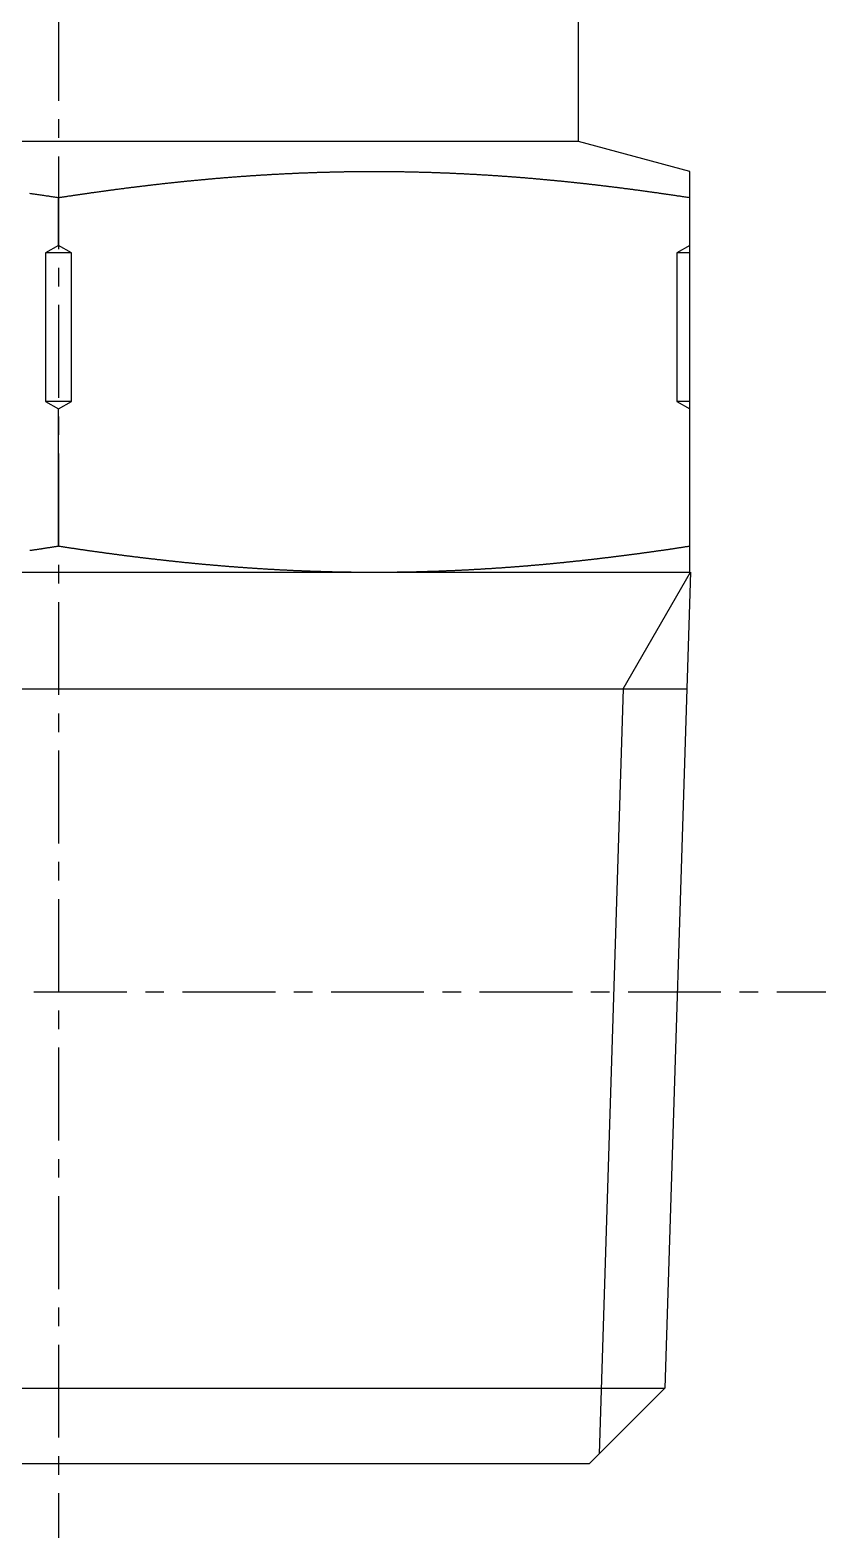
# Model space of a CAD drawing. Extents: x -5 to 109, y -15 to 78.
# Drawn here: x 98.4 to 109.12, y -0.89 to 19.41 of the extents above; entities that cross this region are included whole.
import ezdxf

# ---------------------------------------------------------------- set-up
doc = ezdxf.new("R2010")
doc.units = 0
doc.linetypes.add('CENTER', pattern=[2, 1.25, -0.25, 0.25, -0.25])
doc.layers.get('0').update_dxf_attribs({"linetype": 'CONTINUOUS'})
doc.layers.add('CENTER', color=1, linetype='CENTER')

msp = doc.modelspace()

# ---------------------------------------------------------------- linework, layer by layer
at = {"color": 7, "linetype": 'CONTINUOUS'}
for p, q in [((105.784, 17.913), (105.784, 25.013)), ((105.784, 17.913), (91.784, 17.913)), ((107.284, 17.511), (105.784, 17.913)), ((107.284, 12.113), (107.284, 17.511)), ((98.784, 16.513), (98.784, 17.159)), ((98.784, 16.513), (98.608, 16.413)), ((98.96, 16.413), (98.784, 16.513)), ((107.284, 16.513), (107.108, 16.413)), ((98.96, 16.413), (98.608, 16.413)), ((98.608, 16.413), (98.608, 14.413)), ((98.96, 14.413), (98.96, 16.413)), ((107.108, 16.413), (107.108, 14.413)), ((107.284, 16.413), (107.108, 16.413)), ((98.96, 14.413), (98.608, 14.413)), ((98.608, 14.413), (98.784, 14.313)), ((98.784, 14.313), (98.96, 14.413)), ((98.784, 12.463), (98.784, 14.313)), ((107.108, 14.413), (107.284, 14.313)), ((107.284, 14.413), (107.108, 14.413)), ((90.284, 12.113), (107.284, 12.113)), ((107.292, 12.113), (106.948, 1.127)), ((90.326, 10.545), (107.243, 10.545)), ((90.62, 1.127), (106.948, 1.127)), ((105.934, 0.113), (106.948, 1.127)), ((91.634, 0.113), (105.934, 0.113))]:
    msp.add_line(p, q, dxfattribs=at)
at = {"color": 3, "linetype": 'CONTINUOUS'}
for q in [(107.292, 12.113), (106.065, 0.244)]:
    msp.add_line((106.387, 10.545), q, dxfattribs=at)
at = {"color": 7}
for points in [[(98.784, 17.159, 0), (98.795, 17.16, 0), (98.805, 17.162, 0), (98.816, 17.163, 0), (98.826, 17.165, 0), (98.837, 17.167, 0), (98.847, 17.168, 0), (98.858, 17.17, 0), (98.869, 17.172, 0), (98.879, 17.173, 0), (98.89, 17.175, 0), (98.9, 17.177, 0), (98.911, 17.178, 0), (98.921, 17.18, 0), (98.932, 17.181, 0), (98.943, 17.183, 0), (98.953, 17.184, 0), (98.964, 17.186, 0), (98.974, 17.188, 0), (98.985, 17.189, 0), (98.995, 17.191, 0), (99.006, 17.192, 0), (99.017, 17.194, 0), (99.027, 17.195, 0), (99.038, 17.197, 0), (99.048, 17.199, 0), (99.059, 17.2, 0), (99.069, 17.202, 0), (99.08, 17.203, 0), (99.091, 17.205, 0), (99.101, 17.206, 0), (99.112, 17.208, 0), (99.122, 17.209, 0), (99.133, 17.211, 0), (99.144, 17.212, 0), (99.154, 17.214, 0), (99.165, 17.215, 0), (99.175, 17.217, 0), (99.186, 17.218, 0), (99.196, 17.22, 0), (99.207, 17.221, 0), (99.218, 17.223, 0), (99.228, 17.225, 0), (99.239, 17.226, 0), (99.249, 17.228, 0), (99.26, 17.229, 0), (99.27, 17.23, 0), (99.281, 17.232, 0), (99.292, 17.233, 0), (99.302, 17.235, 0), (99.313, 17.236, 0), (99.323, 17.238, 0), (99.334, 17.239, 0), (99.344, 17.241, 0), (99.355, 17.242, 0), (99.366, 17.244, 0), (99.376, 17.245, 0), (99.387, 17.247, 0), (99.397, 17.248, 0), (99.408, 17.25, 0), (99.419, 17.251, 0), (99.429, 17.253, 0), (99.44, 17.254, 0), (99.45, 17.255, 0), (99.461, 17.257, 0), (99.472, 17.258, 0), (99.482, 17.26, 0), (99.493, 17.261, 0), (99.503, 17.262, 0), (99.514, 17.264, 0), (99.525, 17.265, 0), (99.535, 17.267, 0), (99.546, 17.268, 0), (99.556, 17.27, 0), (99.567, 17.271, 0), (99.577, 17.272, 0), (99.588, 17.274, 0), (99.599, 17.275, 0), (99.609, 17.276, 0), (99.62, 17.278, 0), (99.63, 17.279, 0), (99.641, 17.281, 0), (99.652, 17.282, 0), (99.662, 17.283, 0), (99.673, 17.285, 0), (99.683, 17.286, 0), (99.694, 17.288, 0), (99.705, 17.289, 0), (99.715, 17.29, 0), (99.726, 17.291, 0), (99.736, 17.293, 0), (99.747, 17.294, 0), (99.758, 17.296, 0), (99.768, 17.297, 0), (99.779, 17.298, 0), (99.789, 17.299, 0), (99.8, 17.301, 0), (99.811, 17.302, 0), (99.821, 17.303, 0), (99.832, 17.305, 0), (99.842, 17.306, 0), (99.853, 17.307, 0), (99.864, 17.309, 0), (99.874, 17.31, 0), (99.885, 17.311, 0), (99.895, 17.313, 0), (99.906, 17.314, 0), (99.917, 17.315, 0), (99.927, 17.316, 0), (99.938, 17.318, 0), (99.948, 17.319, 0), (99.959, 17.32, 0), (99.97, 17.322, 0), (99.98, 17.323, 0), (99.991, 17.324, 0), (100.002, 17.325, 0), (100.012, 17.326, 0), (100.023, 17.328, 0), (100.033, 17.329, 0), (100.044, 17.33, 0), (100.055, 17.331, 0), (100.065, 17.333, 0), (100.076, 17.334, 0), (100.086, 17.335, 0), (100.097, 17.336, 0), (100.108, 17.338, 0), (100.118, 17.339, 0), (100.129, 17.34, 0), (100.14, 17.341, 0), (100.15, 17.342, 0), (100.161, 17.344, 0), (100.171, 17.345, 0), (100.182, 17.346, 0), (100.193, 17.347, 0), (100.203, 17.348, 0), (100.214, 17.349, 0), (100.225, 17.351, 0), (100.235, 17.352, 0), (100.246, 17.353, 0), (100.256, 17.354, 0), (100.267, 17.355, 0), (100.278, 17.357, 0), (100.288, 17.358, 0), (100.299, 17.359, 0), (100.31, 17.36, 0), (100.32, 17.361, 0), (100.331, 17.362, 0), (100.341, 17.363, 0), (100.352, 17.364, 0), (100.363, 17.366, 0), (100.373, 17.367, 0), (100.384, 17.368, 0), (100.395, 17.369, 0), (100.405, 17.37, 0), (100.416, 17.371, 0), (100.426, 17.372, 0), (100.437, 17.373, 0), (100.448, 17.375, 0), (100.458, 17.376, 0), (100.469, 17.377, 0), (100.48, 17.378, 0), (100.49, 17.379, 0), (100.501, 17.38, 0), (100.511, 17.381, 0), (100.522, 17.382, 0), (100.533, 17.383, 0), (100.543, 17.384, 0), (100.554, 17.385, 0), (100.565, 17.386, 0), (100.575, 17.387, 0), (100.586, 17.388, 0), (100.597, 17.389, 0), (100.607, 17.39, 0), (100.618, 17.391, 0), (100.628, 17.392, 0), (100.639, 17.393, 0), (100.65, 17.395, 0), (100.66, 17.395, 0), (100.671, 17.396, 0), (100.682, 17.398, 0), (100.692, 17.398, 0), (100.703, 17.399, 0), (100.714, 17.401, 0), (100.724, 17.401, 0), (100.735, 17.402, 0), (100.745, 17.403, 0), (100.756, 17.404, 0), (100.767, 17.405, 0), (100.777, 17.406, 0), (100.788, 17.407, 0), (100.799, 17.408, 0), (100.809, 17.409, 0), (100.82, 17.41, 0), (100.831, 17.411, 0), (100.841, 17.412, 0), (100.852, 17.413, 0), (100.863, 17.414, 0), (100.873, 17.415, 0), (100.884, 17.416, 0), (100.894, 17.417, 0), (100.905, 17.418, 0), (100.916, 17.419, 0), (100.926, 17.419, 0), (100.937, 17.42, 0), (100.948, 17.421, 0), (100.958, 17.422, 0), (100.969, 17.423, 0), (100.98, 17.424, 0), (100.99, 17.425, 0), (101.001, 17.426, 0), (101.012, 17.427, 0), (101.022, 17.427, 0), (101.033, 17.428, 0), (101.044, 17.429, 0), (101.054, 17.43, 0), (101.065, 17.431, 0), (101.075, 17.432, 0), (101.086, 17.433, 0), (101.097, 17.433, 0), (101.107, 17.434, 0), (101.118, 17.435, 0), (101.129, 17.436, 0), (101.139, 17.437, 0), (101.15, 17.438, 0), (101.161, 17.438, 0), (101.171, 17.439, 0), (101.182, 17.44, 0), (101.193, 17.441, 0), (101.203, 17.442, 0), (101.214, 17.442, 0), (101.225, 17.443, 0), (101.235, 17.444, 0), (101.246, 17.445, 0), (101.257, 17.445, 0), (101.267, 17.446, 0), (101.278, 17.447, 0), (101.289, 17.448, 0), (101.299, 17.449, 0), (101.31, 17.449, 0), (101.321, 17.45, 0), (101.331, 17.451, 0), (101.342, 17.452, 0), (101.353, 17.452, 0), (101.363, 17.453, 0), (101.374, 17.454, 0), (101.385, 17.454, 0), (101.395, 17.455, 0), (101.406, 17.456, 0), (101.417, 17.457, 0), (101.427, 17.457, 0), (101.438, 17.458, 0), (101.449, 17.459, 0), (101.459, 17.459, 0), (101.47, 17.46, 0), (101.48, 17.461, 0), (101.491, 17.462, 0), (101.502, 17.462, 0), (101.512, 17.463, 0), (101.523, 17.463, 0), (101.534, 17.464, 0), (101.544, 17.465, 0), (101.555, 17.465, 0), (101.566, 17.466, 0), (101.576, 17.467, 0), (101.587, 17.467, 0), (101.598, 17.468, 0), (101.608, 17.469, 0), (101.619, 17.469, 0), (101.63, 17.47, 0), (101.64, 17.471, 0), (101.651, 17.471, 0), (101.662, 17.472, 0), (101.672, 17.472, 0), (101.683, 17.473, 0), (101.694, 17.474, 0), (101.704, 17.474, 0), (101.715, 17.475, 0), (101.726, 17.475, 0), (101.737, 17.476, 0), (101.747, 17.476, 0), (101.758, 17.477, 0), (101.769, 17.477, 0), (101.779, 17.478, 0), (101.79, 17.479, 0), (101.801, 17.479, 0), (101.811, 17.48, 0), (101.822, 17.48, 0), (101.833, 17.481, 0), (101.843, 17.481, 0), (101.854, 17.482, 0), (101.865, 17.482, 0), (101.875, 17.483, 0), (101.886, 17.483, 0), (101.897, 17.484, 0), (101.907, 17.484, 0), (101.918, 17.485, 0), (101.929, 17.485, 0), (101.939, 17.486, 0), (101.95, 17.486, 0), (101.961, 17.487, 0), (101.971, 17.487, 0), (101.982, 17.488, 0), (101.993, 17.488, 0), (102.003, 17.489, 0), (102.014, 17.489, 0), (102.025, 17.49, 0), (102.035, 17.49, 0), (102.046, 17.491, 0), (102.057, 17.491, 0), (102.067, 17.491, 0), (102.078, 17.492, 0), (102.089, 17.492, 0), (102.099, 17.493, 0), (102.11, 17.493, 0), (102.121, 17.494, 0), (102.131, 17.494, 0), (102.142, 17.494, 0), (102.153, 17.495, 0), (102.163, 17.495, 0), (102.174, 17.495, 0), (102.185, 17.496, 0), (102.196, 17.496, 0), (102.206, 17.497, 0), (102.217, 17.497, 0), (102.228, 17.497, 0), (102.238, 17.498, 0), (102.249, 17.498, 0), (102.26, 17.498, 0), (102.27, 17.499, 0), (102.281, 17.499, 0), (102.292, 17.499, 0), (102.302, 17.5, 0), (102.313, 17.5, 0), (102.324, 17.5, 0), (102.334, 17.501, 0), (102.345, 17.501, 0), (102.356, 17.501, 0), (102.366, 17.502, 0), (102.377, 17.502, 0), (102.388, 17.502, 0), (102.398, 17.503, 0), (102.409, 17.503, 0), (102.42, 17.503, 0), (102.43, 17.503, 0), (102.441, 17.504, 0), (102.452, 17.504, 0), (102.463, 17.504, 0), (102.473, 17.504, 0), (102.484, 17.505, 0), (102.495, 17.505, 0), (102.505, 17.505, 0), (102.516, 17.505, 0), (102.527, 17.506, 0), (102.537, 17.506, 0), (102.548, 17.506, 0), (102.559, 17.506, 0), (102.569, 17.506, 0), (102.58, 17.507, 0), (102.591, 17.507, 0), (102.601, 17.507, 0), (102.612, 17.507, 0), (102.623, 17.507, 0), (102.633, 17.508, 0), (102.644, 17.508, 0), (102.655, 17.508, 0), (102.666, 17.508, 0), (102.676, 17.508, 0), (102.687, 17.509, 0), (102.698, 17.509, 0), (102.708, 17.509, 0), (102.719, 17.509, 0), (102.73, 17.509, 0), (102.74, 17.509, 0), (102.751, 17.509, 0), (102.762, 17.509, 0), (102.772, 17.509, 0), (102.783, 17.51, 0), (102.794, 17.51, 0), (102.804, 17.51, 0), (102.815, 17.51, 0), (102.826, 17.51, 0), (102.836, 17.51, 0), (102.847, 17.51, 0), (102.858, 17.51, 0), (102.869, 17.51, 0), (102.879, 17.511, 0), (102.89, 17.511, 0), (102.901, 17.511, 0), (102.911, 17.511, 0), (102.922, 17.511, 0), (102.933, 17.511, 0), (102.943, 17.511, 0), (102.954, 17.511, 0), (102.965, 17.511, 0), (102.975, 17.511, 0), (102.986, 17.511, 0), (102.997, 17.511, 0), (103.007, 17.511, 0), (103.018, 17.511, 0), (103.029, 17.511, 0), (103.04, 17.511, 0), (103.05, 17.511, 0), (103.061, 17.511, 0), (103.072, 17.511, 0), (103.082, 17.511, 0), (103.093, 17.511, 0), (103.104, 17.511, 0), (103.114, 17.511, 0), (103.125, 17.511, 0), (103.136, 17.511, 0), (103.146, 17.511, 0), (103.157, 17.511, 0), (103.168, 17.511, 0), (103.178, 17.511, 0), (103.189, 17.51, 0), (103.2, 17.51, 0), (103.21, 17.51, 0), (103.221, 17.51, 0), (103.232, 17.51, 0), (103.243, 17.51, 0), (103.253, 17.51, 0), (103.264, 17.51, 0), (103.275, 17.51, 0), (103.285, 17.51, 0), (103.296, 17.509, 0), (103.307, 17.509, 0), (103.317, 17.509, 0), (103.328, 17.509, 0), (103.339, 17.509, 0), (103.349, 17.509, 0), (103.36, 17.509, 0), (103.371, 17.509, 0), (103.381, 17.508, 0), (103.392, 17.508, 0), (103.403, 17.508, 0), (103.413, 17.508, 0), (103.424, 17.508, 0), (103.435, 17.508, 0), (103.446, 17.507, 0), (103.456, 17.507, 0), (103.467, 17.507, 0), (103.478, 17.507, 0), (103.488, 17.507, 0), (103.499, 17.506, 0), (103.51, 17.506, 0), (103.52, 17.506, 0), (103.531, 17.506, 0), (103.542, 17.506, 0), (103.552, 17.505, 0), (103.563, 17.505, 0), (103.574, 17.505, 0), (103.584, 17.505, 0), (103.595, 17.504, 0), (103.606, 17.504, 0), (103.616, 17.504, 0), (103.627, 17.504, 0), (103.638, 17.503, 0), (103.649, 17.503, 0), (103.659, 17.503, 0), (103.67, 17.503, 0), (103.681, 17.502, 0), (103.691, 17.502, 0), (103.702, 17.502, 0), (103.713, 17.501, 0), (103.723, 17.501, 0), (103.734, 17.501, 0), (103.745, 17.5, 0), (103.755, 17.5, 0), (103.766, 17.5, 0), (103.777, 17.499, 0), (103.787, 17.499, 0), (103.798, 17.499, 0), (103.809, 17.498, 0), (103.819, 17.498, 0), (103.83, 17.498, 0), (103.841, 17.497, 0), (103.851, 17.497, 0), (103.862, 17.497, 0), (103.873, 17.496, 0), (103.883, 17.496, 0), (103.894, 17.495, 0), (103.905, 17.495, 0), (103.916, 17.495, 0), (103.926, 17.494, 0), (103.937, 17.494, 0), (103.948, 17.494, 0), (103.958, 17.493, 0), (103.969, 17.493, 0), (103.98, 17.492, 0), (103.99, 17.492, 0), (104.001, 17.491, 0), (104.012, 17.491, 0), (104.022, 17.491, 0), (104.033, 17.49, 0), (104.044, 17.49, 0), (104.054, 17.489, 0), (104.065, 17.489, 0), (104.076, 17.488, 0), (104.086, 17.488, 0), (104.097, 17.487, 0), (104.108, 17.487, 0), (104.118, 17.486, 0), (104.129, 17.486, 0), (104.14, 17.485, 0), (104.15, 17.485, 0), (104.161, 17.484, 0), (104.172, 17.484, 0), (104.182, 17.483, 0), (104.193, 17.483, 0), (104.204, 17.482, 0), (104.214, 17.482, 0), (104.225, 17.481, 0), (104.236, 17.481, 0), (104.246, 17.48, 0), (104.257, 17.48, 0), (104.268, 17.479, 0), (104.278, 17.479, 0), (104.289, 17.478, 0), (104.3, 17.478, 0), (104.31, 17.477, 0), (104.321, 17.476, 0), (104.332, 17.476, 0), (104.342, 17.475, 0), (104.353, 17.475, 0), (104.364, 17.474, 0), (104.375, 17.474, 0), (104.385, 17.473, 0), (104.396, 17.472, 0), (104.407, 17.472, 0), (104.417, 17.471, 0), (104.428, 17.471, 0), (104.439, 17.47, 0), (104.449, 17.469, 0), (104.46, 17.469, 0), (104.471, 17.468, 0), (104.481, 17.467, 0), (104.492, 17.467, 0), (104.503, 17.466, 0), (104.513, 17.465, 0), (104.524, 17.465, 0), (104.535, 17.464, 0), (104.545, 17.463, 0), (104.556, 17.463, 0), (104.567, 17.462, 0), (104.577, 17.462, 0), (104.588, 17.461, 0), (104.598, 17.46, 0), (104.609, 17.459, 0), (104.62, 17.459, 0), (104.63, 17.458, 0), (104.641, 17.457, 0), (104.652, 17.457, 0), (104.662, 17.456, 0), (104.673, 17.455, 0), (104.684, 17.454, 0), (104.694, 17.454, 0), (104.705, 17.453, 0), (104.716, 17.452, 0), (104.726, 17.452, 0), (104.737, 17.451, 0), (104.748, 17.45, 0), (104.758, 17.449, 0), (104.769, 17.449, 0), (104.78, 17.448, 0), (104.79, 17.447, 0), (104.801, 17.446, 0), (104.812, 17.445, 0), (104.822, 17.445, 0), (104.833, 17.444, 0), (104.844, 17.443, 0), (104.854, 17.442, 0), (104.865, 17.442, 0), (104.876, 17.441, 0), (104.886, 17.44, 0), (104.897, 17.439, 0), (104.908, 17.438, 0), (104.918, 17.438, 0), (104.929, 17.437, 0), (104.94, 17.436, 0), (104.95, 17.435, 0), (104.961, 17.434, 0), (104.972, 17.433, 0), (104.982, 17.433, 0), (104.993, 17.432, 0), (105.003, 17.431, 0), (105.014, 17.43, 0), (105.025, 17.429, 0), (105.035, 17.428, 0), (105.046, 17.427, 0), (105.057, 17.427, 0), (105.067, 17.426, 0), (105.078, 17.425, 0), (105.089, 17.424, 0), (105.099, 17.423, 0), (105.11, 17.422, 0), (105.121, 17.421, 0), (105.131, 17.42, 0), (105.142, 17.419, 0), (105.153, 17.419, 0), (105.163, 17.418, 0), (105.174, 17.417, 0), (105.185, 17.416, 0), (105.195, 17.415, 0), (105.206, 17.414, 0), (105.216, 17.413, 0), (105.227, 17.412, 0), (105.238, 17.411, 0), (105.248, 17.41, 0), (105.259, 17.409, 0), (105.27, 17.408, 0), (105.28, 17.407, 0), (105.291, 17.406, 0), (105.302, 17.405, 0), (105.312, 17.404, 0), (105.323, 17.403, 0), (105.334, 17.402, 0), (105.344, 17.401, 0), (105.355, 17.401, 0), (105.365, 17.399, 0), (105.376, 17.398, 0), (105.387, 17.398, 0), (105.397, 17.396, 0), (105.408, 17.395, 0), (105.419, 17.395, 0), (105.429, 17.393, 0), (105.44, 17.392, 0), (105.451, 17.391, 0), (105.461, 17.39, 0), (105.472, 17.389, 0), (105.482, 17.388, 0), (105.493, 17.387, 0), (105.504, 17.386, 0), (105.514, 17.385, 0), (105.525, 17.384, 0), (105.536, 17.383, 0), (105.546, 17.382, 0), (105.557, 17.381, 0), (105.568, 17.38, 0), (105.578, 17.379, 0), (105.589, 17.378, 0), (105.599, 17.377, 0), (105.61, 17.376, 0), (105.621, 17.375, 0), (105.631, 17.373, 0), (105.642, 17.372, 0), (105.653, 17.371, 0), (105.663, 17.37, 0), (105.674, 17.369, 0), (105.684, 17.368, 0), (105.695, 17.367, 0), (105.706, 17.366, 0), (105.716, 17.364, 0), (105.727, 17.363, 0), (105.738, 17.362, 0), (105.748, 17.361, 0), (105.759, 17.36, 0), (105.769, 17.359, 0), (105.78, 17.358, 0), (105.791, 17.357, 0), (105.801, 17.355, 0), (105.812, 17.354, 0), (105.823, 17.353, 0), (105.833, 17.352, 0), (105.844, 17.351, 0), (105.854, 17.35, 0), (105.865, 17.348, 0), (105.876, 17.347, 0), (105.886, 17.346, 0), (105.897, 17.345, 0), (105.908, 17.344, 0), (105.918, 17.342, 0), (105.929, 17.341, 0), (105.939, 17.34, 0), (105.95, 17.339, 0), (105.961, 17.338, 0), (105.971, 17.336, 0), (105.982, 17.335, 0), (105.992, 17.334, 0), (106.003, 17.333, 0), (106.014, 17.331, 0), (106.024, 17.33, 0), (106.035, 17.329, 0), (106.046, 17.328, 0), (106.056, 17.326, 0), (106.067, 17.325, 0), (106.077, 17.324, 0), (106.088, 17.323, 0), (106.099, 17.322, 0), (106.109, 17.32, 0), (106.12, 17.319, 0), (106.13, 17.318, 0), (106.141, 17.316, 0), (106.152, 17.315, 0), (106.162, 17.314, 0), (106.173, 17.313, 0), (106.183, 17.311, 0), (106.194, 17.31, 0), (106.205, 17.309, 0), (106.215, 17.307, 0), (106.226, 17.306, 0), (106.236, 17.305, 0), (106.247, 17.303, 0), (106.258, 17.302, 0), (106.268, 17.301, 0), (106.279, 17.299, 0), (106.29, 17.298, 0), (106.3, 17.297, 0), (106.311, 17.296, 0), (106.321, 17.294, 0), (106.332, 17.293, 0), (106.343, 17.291, 0), (106.353, 17.29, 0), (106.364, 17.289, 0), (106.374, 17.288, 0), (106.385, 17.286, 0), (106.396, 17.285, 0), (106.406, 17.283, 0), (106.417, 17.282, 0), (106.427, 17.281, 0), (106.438, 17.279, 0), (106.448, 17.278, 0), (106.459, 17.276, 0), (106.47, 17.275, 0), (106.48, 17.274, 0), (106.491, 17.272, 0), (106.501, 17.271, 0), (106.512, 17.27, 0), (106.523, 17.268, 0), (106.533, 17.267, 0), (106.544, 17.265, 0), (106.554, 17.264, 0), (106.565, 17.262, 0), (106.576, 17.261, 0), (106.586, 17.26, 0), (106.597, 17.258, 0), (106.607, 17.257, 0), (106.618, 17.255, 0), (106.629, 17.254, 0), (106.639, 17.253, 0), (106.65, 17.251, 0), (106.66, 17.25, 0), (106.671, 17.248, 0), (106.681, 17.247, 0), (106.692, 17.245, 0), (106.703, 17.244, 0), (106.713, 17.242, 0), (106.724, 17.241, 0), (106.734, 17.239, 0), (106.745, 17.238, 0), (106.756, 17.236, 0), (106.766, 17.235, 0), (106.777, 17.233, 0), (106.787, 17.232, 0), (106.798, 17.231, 0), (106.808, 17.229, 0), (106.819, 17.228, 0), (106.83, 17.226, 0), (106.84, 17.225, 0), (106.851, 17.223, 0), (106.861, 17.222, 0), (106.872, 17.22, 0), (106.883, 17.218, 0), (106.893, 17.217, 0), (106.904, 17.215, 0), (106.914, 17.214, 0), (106.925, 17.212, 0), (106.935, 17.211, 0), (106.946, 17.209, 0), (106.957, 17.208, 0), (106.967, 17.206, 0), (106.978, 17.205, 0), (106.988, 17.203, 0), (106.999, 17.202, 0), (107.009, 17.2, 0), (107.02, 17.199, 0), (107.031, 17.197, 0), (107.041, 17.195, 0), (107.052, 17.194, 0), (107.062, 17.192, 0), (107.073, 17.191, 0), (107.083, 17.189, 0), (107.094, 17.188, 0), (107.105, 17.186, 0), (107.115, 17.184, 0), (107.126, 17.183, 0), (107.136, 17.181, 0), (107.147, 17.18, 0), (107.157, 17.178, 0), (107.168, 17.177, 0), (107.179, 17.175, 0), (107.189, 17.173, 0), (107.2, 17.172, 0), (107.21, 17.17, 0), (107.221, 17.168, 0), (107.231, 17.167, 0), (107.242, 17.165, 0), (107.252, 17.164, 0), (107.263, 17.162, 0), (107.274, 17.16, 0), (107.284, 17.159, 0)], [(98.393, 17.217, 0), (98.404, 17.215, 0), (98.414, 17.214, 0), (98.425, 17.212, 0), (98.435, 17.211, 0), (98.446, 17.209, 0), (98.457, 17.208, 0), (98.467, 17.206, 0), (98.478, 17.205, 0), (98.488, 17.203, 0), (98.499, 17.202, 0), (98.51, 17.2, 0), (98.52, 17.199, 0), (98.531, 17.197, 0), (98.541, 17.195, 0), (98.552, 17.194, 0), (98.562, 17.192, 0), (98.573, 17.191, 0), (98.583, 17.189, 0), (98.594, 17.188, 0), (98.605, 17.186, 0), (98.615, 17.184, 0), (98.626, 17.183, 0), (98.636, 17.181, 0), (98.647, 17.18, 0), (98.657, 17.178, 0), (98.668, 17.177, 0), (98.678, 17.175, 0), (98.689, 17.173, 0), (98.7, 17.172, 0), (98.71, 17.17, 0), (98.721, 17.168, 0), (98.731, 17.167, 0), (98.742, 17.165, 0), (98.752, 17.164, 0), (98.763, 17.162, 0), (98.774, 17.16, 0), (98.784, 17.159, 0)], [(98.784, 12.463, 0), (98.775, 12.462, 0), (98.767, 12.46, 0), (98.758, 12.459, 0), (98.749, 12.458, 0), (98.74, 12.457, 0), (98.732, 12.455, 0), (98.723, 12.454, 0), (98.714, 12.452, 0), (98.705, 12.451, 0), (98.697, 12.45, 0), (98.688, 12.448, 0), (98.679, 12.447, 0), (98.67, 12.446, 0), (98.662, 12.444, 0), (98.653, 12.443, 0), (98.644, 12.442, 0), (98.635, 12.441, 0), (98.627, 12.439, 0), (98.618, 12.438, 0), (98.609, 12.437, 0), (98.6, 12.435, 0), (98.592, 12.434, 0), (98.583, 12.433, 0), (98.574, 12.431, 0), (98.565, 12.43, 0), (98.556, 12.429, 0), (98.548, 12.427, 0), (98.539, 12.426, 0), (98.53, 12.425, 0), (98.522, 12.424, 0), (98.513, 12.422, 0), (98.504, 12.421, 0), (98.495, 12.42, 0), (98.486, 12.418, 0), (98.478, 12.417, 0), (98.469, 12.416, 0), (98.46, 12.415, 0), (98.451, 12.413, 0), (98.443, 12.412, 0), (98.434, 12.411, 0), (98.425, 12.409, 0), (98.416, 12.408, 0), (98.408, 12.407, 0), (98.399, 12.406, 0)], [(102.724, 12.113, 0), (102.714, 12.113, 0), (102.704, 12.113, 0), (102.695, 12.113, 0), (102.685, 12.114, 0), (102.676, 12.114, 0), (102.666, 12.114, 0), (102.657, 12.114, 0), (102.647, 12.114, 0), (102.638, 12.114, 0), (102.628, 12.114, 0), (102.619, 12.114, 0), (102.609, 12.115, 0), (102.6, 12.115, 0), (102.59, 12.115, 0), (102.581, 12.115, 0), (102.571, 12.115, 0), (102.561, 12.116, 0), (102.552, 12.116, 0), (102.542, 12.116, 0), (102.533, 12.116, 0), (102.523, 12.116, 0), (102.514, 12.117, 0), (102.504, 12.117, 0), (102.495, 12.117, 0), (102.485, 12.117, 0), (102.476, 12.117, 0), (102.466, 12.118, 0), (102.457, 12.118, 0), (102.447, 12.118, 0), (102.437, 12.118, 0), (102.428, 12.119, 0), (102.418, 12.119, 0), (102.409, 12.119, 0), (102.399, 12.119, 0), (102.39, 12.12, 0), (102.38, 12.12, 0), (102.371, 12.12, 0), (102.361, 12.12, 0), (102.352, 12.121, 0), (102.342, 12.121, 0), (102.333, 12.121, 0), (102.323, 12.121, 0), (102.314, 12.122, 0), (102.304, 12.122, 0), (102.294, 12.122, 0), (102.285, 12.123, 0), (102.275, 12.123, 0), (102.266, 12.123, 0), (102.256, 12.124, 0), (102.247, 12.124, 0), (102.237, 12.124, 0), (102.228, 12.124, 0), (102.218, 12.125, 0), (102.209, 12.125, 0), (102.199, 12.126, 0), (102.19, 12.126, 0), (102.18, 12.126, 0), (102.171, 12.127, 0), (102.161, 12.127, 0), (102.151, 12.127, 0), (102.142, 12.128, 0), (102.132, 12.128, 0), (102.123, 12.128, 0), (102.113, 12.129, 0), (102.104, 12.129, 0), (102.094, 12.129, 0), (102.085, 12.13, 0), (102.075, 12.13, 0), (102.066, 12.13, 0), (102.056, 12.131, 0), (102.047, 12.131, 0), (102.037, 12.132, 0), (102.028, 12.132, 0), (102.018, 12.133, 0), (102.009, 12.133, 0), (101.999, 12.133, 0), (101.989, 12.134, 0), (101.98, 12.134, 0), (101.97, 12.135, 0), (101.961, 12.135, 0), (101.951, 12.135, 0), (101.942, 12.136, 0), (101.932, 12.136, 0), (101.923, 12.137, 0), (101.913, 12.137, 0), (101.904, 12.138, 0), (101.894, 12.138, 0), (101.885, 12.139, 0), (101.875, 12.139, 0), (101.866, 12.139, 0), (101.856, 12.14, 0), (101.847, 12.14, 0), (101.837, 12.141, 0), (101.827, 12.141, 0), (101.818, 12.142, 0), (101.808, 12.142, 0), (101.799, 12.143, 0), (101.789, 12.143, 0), (101.78, 12.144, 0), (101.77, 12.144, 0), (101.761, 12.145, 0), (101.751, 12.145, 0), (101.742, 12.146, 0), (101.732, 12.146, 0), (101.723, 12.147, 0), (101.713, 12.147, 0), (101.704, 12.148, 0), (101.694, 12.148, 0), (101.685, 12.149, 0), (101.675, 12.149, 0), (101.666, 12.15, 0), (101.656, 12.15, 0), (101.647, 12.151, 0), (101.637, 12.152, 0), (101.627, 12.152, 0), (101.618, 12.153, 0), (101.608, 12.153, 0), (101.599, 12.154, 0), (101.589, 12.154, 0), (101.58, 12.155, 0), (101.57, 12.155, 0), (101.561, 12.156, 0), (101.551, 12.157, 0), (101.542, 12.157, 0), (101.532, 12.158, 0), (101.523, 12.158, 0), (101.513, 12.159, 0), (101.504, 12.16, 0), (101.494, 12.16, 0), (101.485, 12.161, 0), (101.475, 12.161, 0), (101.466, 12.162, 0), (101.456, 12.163, 0), (101.447, 12.163, 0), (101.437, 12.164, 0), (101.428, 12.165, 0), (101.418, 12.165, 0), (101.409, 12.166, 0), (101.399, 12.166, 0), (101.39, 12.167, 0), (101.38, 12.168, 0), (101.37, 12.168, 0), (101.361, 12.169, 0), (101.351, 12.17, 0), (101.342, 12.17, 0), (101.332, 12.171, 0), (101.323, 12.172, 0), (101.313, 12.172, 0), (101.304, 12.173, 0), (101.294, 12.174, 0), (101.285, 12.174, 0), (101.275, 12.175, 0), (101.266, 12.176, 0), (101.256, 12.176, 0), (101.247, 12.177, 0), (101.237, 12.178, 0), (101.228, 12.178, 0), (101.218, 12.179, 0), (101.209, 12.18, 0), (101.199, 12.181, 0), (101.19, 12.181, 0), (101.18, 12.182, 0), (101.171, 12.183, 0), (101.161, 12.184, 0), (101.152, 12.184, 0), (101.142, 12.185, 0), (101.133, 12.186, 0), (101.123, 12.186, 0), (101.114, 12.187, 0), (101.104, 12.188, 0), (101.095, 12.189, 0), (101.085, 12.189, 0), (101.076, 12.19, 0), (101.066, 12.191, 0), (101.057, 12.192, 0), (101.047, 12.192, 0), (101.038, 12.193, 0), (101.028, 12.194, 0), (101.019, 12.195, 0), (101.009, 12.195, 0), (101, 12.196, 0), (100.99, 12.197, 0), (100.981, 12.198, 0), (100.971, 12.199, 0), (100.962, 12.2, 0), (100.952, 12.2, 0), (100.943, 12.201, 0), (100.933, 12.202, 0), (100.924, 12.203, 0), (100.914, 12.204, 0), (100.905, 12.204, 0), (100.895, 12.205, 0), (100.886, 12.206, 0), (100.876, 12.207, 0), (100.867, 12.208, 0), (100.857, 12.208, 0), (100.847, 12.209, 0), (100.838, 12.21, 0), (100.828, 12.211, 0), (100.819, 12.212, 0), (100.809, 12.213, 0), (100.8, 12.213, 0), (100.79, 12.214, 0), (100.781, 12.215, 0), (100.771, 12.216, 0), (100.762, 12.217, 0), (100.752, 12.218, 0), (100.743, 12.219, 0), (100.734, 12.22, 0), (100.724, 12.22, 0), (100.715, 12.221, 0), (100.705, 12.222, 0), (100.696, 12.223, 0), (100.686, 12.224, 0), (100.677, 12.225, 0), (100.667, 12.226, 0), (100.658, 12.227, 0), (100.648, 12.228, 0), (100.639, 12.229, 0), (100.629, 12.229, 0), (100.62, 12.23, 0), (100.61, 12.231, 0), (100.601, 12.232, 0), (100.591, 12.233, 0), (100.582, 12.234, 0), (100.572, 12.235, 0), (100.563, 12.236, 0), (100.553, 12.237, 0), (100.544, 12.238, 0), (100.534, 12.239, 0), (100.525, 12.24, 0), (100.515, 12.241, 0), (100.506, 12.242, 0), (100.496, 12.242, 0), (100.487, 12.243, 0), (100.477, 12.244, 0), (100.468, 12.245, 0), (100.458, 12.246, 0), (100.449, 12.247, 0), (100.439, 12.248, 0), (100.43, 12.249, 0), (100.42, 12.25, 0), (100.411, 12.251, 0), (100.401, 12.252, 0), (100.392, 12.253, 0), (100.382, 12.254, 0), (100.373, 12.255, 0), (100.363, 12.256, 0), (100.354, 12.257, 0), (100.344, 12.258, 0), (100.335, 12.259, 0), (100.325, 12.26, 0), (100.316, 12.261, 0), (100.306, 12.262, 0), (100.297, 12.263, 0), (100.287, 12.264, 0), (100.278, 12.265, 0), (100.268, 12.266, 0), (100.259, 12.267, 0), (100.25, 12.268, 0), (100.24, 12.269, 0), (100.231, 12.271, 0), (100.221, 12.271, 0), (100.212, 12.273, 0), (100.202, 12.274, 0), (100.193, 12.275, 0), (100.183, 12.276, 0), (100.174, 12.277, 0), (100.164, 12.278, 0), (100.155, 12.279, 0), (100.145, 12.28, 0), (100.136, 12.281, 0), (100.126, 12.282, 0), (100.117, 12.283, 0), (100.107, 12.284, 0), (100.098, 12.285, 0), (100.088, 12.287, 0), (100.079, 12.288, 0), (100.069, 12.289, 0), (100.06, 12.29, 0), (100.05, 12.291, 0), (100.041, 12.292, 0), (100.032, 12.293, 0), (100.022, 12.294, 0), (100.013, 12.295, 0), (100.003, 12.296, 0), (99.994, 12.297, 0), (99.984, 12.299, 0), (99.975, 12.3, 0), (99.965, 12.301, 0), (99.956, 12.302, 0), (99.946, 12.303, 0), (99.937, 12.304, 0), (99.927, 12.305, 0), (99.918, 12.307, 0), (99.908, 12.308, 0), (99.899, 12.309, 0), (99.889, 12.31, 0), (99.88, 12.311, 0), (99.871, 12.312, 0), (99.861, 12.313, 0), (99.852, 12.315, 0), (99.842, 12.316, 0), (99.833, 12.317, 0), (99.823, 12.318, 0), (99.814, 12.319, 0), (99.804, 12.32, 0), (99.795, 12.322, 0), (99.785, 12.323, 0), (99.776, 12.324, 0), (99.766, 12.325, 0), (99.757, 12.326, 0), (99.748, 12.328, 0), (99.738, 12.329, 0), (99.729, 12.33, 0), (99.719, 12.331, 0), (99.71, 12.332, 0), (99.7, 12.334, 0), (99.691, 12.335, 0), (99.681, 12.336, 0), (99.672, 12.337, 0), (99.662, 12.338, 0), (99.653, 12.34, 0), (99.643, 12.341, 0), (99.634, 12.342, 0), (99.624, 12.343, 0), (99.615, 12.345, 0), (99.606, 12.346, 0), (99.596, 12.347, 0), (99.587, 12.348, 0), (99.577, 12.35, 0), (99.568, 12.351, 0), (99.558, 12.352, 0), (99.549, 12.353, 0), (99.539, 12.354, 0), (99.53, 12.356, 0), (99.52, 12.357, 0), (99.511, 12.358, 0), (99.502, 12.36, 0), (99.492, 12.361, 0), (99.483, 12.362, 0), (99.473, 12.363, 0), (99.464, 12.365, 0), (99.454, 12.366, 0), (99.445, 12.367, 0), (99.435, 12.368, 0), (99.426, 12.37, 0), (99.416, 12.371, 0), (99.407, 12.372, 0), (99.398, 12.374, 0), (99.388, 12.375, 0), (99.379, 12.376, 0), (99.369, 12.378, 0), (99.36, 12.379, 0), (99.35, 12.38, 0), (99.341, 12.382, 0), (99.332, 12.383, 0), (99.322, 12.384, 0), (99.313, 12.385, 0), (99.303, 12.387, 0), (99.294, 12.388, 0), (99.284, 12.389, 0), (99.275, 12.391, 0), (99.265, 12.392, 0), (99.256, 12.393, 0), (99.246, 12.395, 0), (99.237, 12.396, 0), (99.228, 12.397, 0), (99.218, 12.399, 0), (99.209, 12.4, 0), (99.199, 12.401, 0), (99.19, 12.403, 0), (99.18, 12.404, 0), (99.171, 12.405, 0), (99.162, 12.407, 0), (99.152, 12.408, 0), (99.143, 12.41, 0), (99.133, 12.411, 0), (99.124, 12.412, 0), (99.114, 12.414, 0), (99.105, 12.415, 0), (99.095, 12.416, 0), (99.086, 12.418, 0), (99.076, 12.419, 0), (99.067, 12.421, 0), (99.058, 12.422, 0), (99.048, 12.423, 0), (99.039, 12.425, 0), (99.029, 12.426, 0), (99.02, 12.428, 0), (99.01, 12.429, 0), (99.001, 12.43, 0), (98.992, 12.432, 0), (98.982, 12.433, 0), (98.973, 12.434, 0), (98.963, 12.436, 0), (98.954, 12.437, 0), (98.945, 12.439, 0), (98.935, 12.44, 0), (98.926, 12.442, 0), (98.916, 12.443, 0), (98.907, 12.444, 0), (98.897, 12.446, 0), (98.888, 12.447, 0), (98.878, 12.449, 0), (98.869, 12.45, 0), (98.86, 12.452, 0), (98.85, 12.453, 0), (98.841, 12.454, 0), (98.831, 12.456, 0), (98.822, 12.457, 0), (98.812, 12.459, 0), (98.803, 12.46, 0), (98.794, 12.462, 0), (98.784, 12.463, 0)], [(107.284, 12.463, 0), (107.275, 12.462, 0), (107.267, 12.46, 0), (107.258, 12.459, 0), (107.249, 12.458, 0), (107.24, 12.457, 0), (107.232, 12.455, 0), (107.223, 12.454, 0), (107.214, 12.452, 0), (107.205, 12.451, 0), (107.197, 12.45, 0), (107.188, 12.448, 0), (107.179, 12.447, 0), (107.17, 12.446, 0), (107.162, 12.444, 0), (107.153, 12.443, 0), (107.144, 12.442, 0), (107.135, 12.441, 0), (107.127, 12.439, 0), (107.118, 12.438, 0), (107.109, 12.437, 0), (107.1, 12.435, 0), (107.092, 12.434, 0), (107.083, 12.433, 0), (107.074, 12.431, 0), (107.065, 12.43, 0), (107.057, 12.429, 0), (107.048, 12.427, 0), (107.039, 12.426, 0), (107.03, 12.425, 0), (107.021, 12.424, 0), (107.013, 12.422, 0), (107.004, 12.421, 0), (106.995, 12.42, 0), (106.986, 12.418, 0), (106.978, 12.417, 0), (106.969, 12.416, 0), (106.96, 12.415, 0), (106.951, 12.413, 0), (106.943, 12.412, 0), (106.934, 12.411, 0), (106.925, 12.409, 0), (106.916, 12.408, 0), (106.908, 12.407, 0), (106.899, 12.406, 0), (106.89, 12.404, 0), (106.881, 12.403, 0), (106.873, 12.402, 0), (106.864, 12.401, 0), (106.855, 12.399, 0), (106.846, 12.398, 0), (106.837, 12.397, 0), (106.829, 12.396, 0), (106.82, 12.394, 0), (106.811, 12.393, 0), (106.802, 12.392, 0), (106.794, 12.391, 0), (106.785, 12.389, 0), (106.776, 12.388, 0), (106.767, 12.387, 0), (106.759, 12.386, 0), (106.75, 12.385, 0), (106.741, 12.383, 0), (106.732, 12.382, 0), (106.723, 12.381, 0), (106.715, 12.38, 0), (106.706, 12.379, 0), (106.697, 12.377, 0), (106.688, 12.376, 0), (106.68, 12.375, 0), (106.671, 12.374, 0), (106.662, 12.373, 0), (106.653, 12.371, 0), (106.644, 12.37, 0), (106.636, 12.369, 0), (106.627, 12.368, 0), (106.618, 12.367, 0), (106.609, 12.365, 0), (106.601, 12.364, 0), (106.592, 12.363, 0), (106.583, 12.362, 0), (106.574, 12.361, 0), (106.566, 12.359, 0), (106.557, 12.358, 0), (106.548, 12.357, 0), (106.539, 12.356, 0), (106.53, 12.355, 0), (106.522, 12.354, 0), (106.513, 12.352, 0), (106.504, 12.351, 0), (106.495, 12.35, 0), (106.487, 12.349, 0), (106.478, 12.348, 0), (106.469, 12.347, 0), (106.46, 12.345, 0), (106.451, 12.344, 0), (106.443, 12.343, 0), (106.434, 12.342, 0), (106.425, 12.341, 0), (106.416, 12.34, 0), (106.407, 12.339, 0), (106.399, 12.338, 0), (106.39, 12.336, 0), (106.381, 12.335, 0), (106.372, 12.334, 0), (106.364, 12.333, 0), (106.355, 12.332, 0), (106.346, 12.331, 0), (106.337, 12.33, 0), (106.328, 12.329, 0), (106.32, 12.327, 0), (106.311, 12.326, 0), (106.302, 12.325, 0), (106.293, 12.324, 0), (106.284, 12.323, 0), (106.276, 12.322, 0), (106.267, 12.321, 0), (106.258, 12.32, 0), (106.249, 12.319, 0), (106.241, 12.318, 0), (106.232, 12.316, 0), (106.223, 12.315, 0), (106.214, 12.314, 0), (106.205, 12.313, 0), (106.197, 12.312, 0), (106.188, 12.311, 0), (106.179, 12.31, 0), (106.17, 12.309, 0), (106.161, 12.308, 0), (106.153, 12.307, 0), (106.144, 12.306, 0), (106.135, 12.305, 0), (106.126, 12.304, 0), (106.117, 12.303, 0), (106.109, 12.302, 0), (106.1, 12.3, 0), (106.091, 12.3, 0), (106.082, 12.298, 0), (106.074, 12.297, 0), (106.065, 12.296, 0), (106.056, 12.295, 0), (106.047, 12.294, 0), (106.038, 12.293, 0), (106.03, 12.292, 0), (106.021, 12.291, 0), (106.012, 12.29, 0), (106.003, 12.289, 0), (105.994, 12.288, 0), (105.986, 12.287, 0), (105.977, 12.286, 0), (105.968, 12.285, 0), (105.959, 12.284, 0), (105.95, 12.283, 0), (105.942, 12.282, 0), (105.933, 12.281, 0), (105.924, 12.28, 0), (105.915, 12.279, 0), (105.906, 12.278, 0), (105.898, 12.277, 0), (105.889, 12.276, 0), (105.88, 12.275, 0), (105.871, 12.274, 0), (105.862, 12.273, 0), (105.854, 12.272, 0), (105.845, 12.271, 0), (105.836, 12.27, 0), (105.827, 12.269, 0), (105.818, 12.268, 0), (105.81, 12.267, 0), (105.801, 12.266, 0), (105.792, 12.265, 0), (105.783, 12.264, 0), (105.774, 12.264, 0), (105.766, 12.263, 0), (105.757, 12.262, 0), (105.748, 12.261, 0), (105.739, 12.26, 0), (105.73, 12.259, 0), (105.722, 12.258, 0), (105.713, 12.257, 0), (105.704, 12.256, 0), (105.695, 12.255, 0), (105.686, 12.254, 0), (105.677, 12.253, 0), (105.669, 12.252, 0), (105.66, 12.251, 0), (105.651, 12.251, 0), (105.642, 12.25, 0), (105.633, 12.249, 0), (105.625, 12.248, 0), (105.616, 12.247, 0), (105.607, 12.246, 0), (105.598, 12.245, 0), (105.589, 12.244, 0), (105.581, 12.243, 0), (105.572, 12.242, 0), (105.563, 12.242, 0), (105.554, 12.241, 0), (105.545, 12.24, 0), (105.537, 12.239, 0), (105.528, 12.238, 0), (105.519, 12.237, 0), (105.51, 12.236, 0), (105.501, 12.235, 0), (105.492, 12.235, 0), (105.484, 12.234, 0), (105.475, 12.233, 0), (105.466, 12.232, 0), (105.457, 12.231, 0), (105.448, 12.23, 0), (105.44, 12.229, 0), (105.431, 12.229, 0), (105.422, 12.228, 0), (105.413, 12.227, 0), (105.404, 12.226, 0), (105.396, 12.225, 0), (105.387, 12.224, 0), (105.378, 12.223, 0), (105.369, 12.223, 0), (105.36, 12.222, 0), (105.351, 12.221, 0), (105.343, 12.22, 0), (105.334, 12.219, 0), (105.325, 12.219, 0), (105.316, 12.218, 0), (105.307, 12.217, 0), (105.299, 12.216, 0), (105.29, 12.215, 0), (105.281, 12.215, 0), (105.272, 12.214, 0), (105.263, 12.213, 0), (105.254, 12.212, 0), (105.246, 12.211, 0), (105.237, 12.211, 0), (105.228, 12.21, 0), (105.219, 12.209, 0), (105.21, 12.208, 0), (105.202, 12.208, 0), (105.193, 12.207, 0), (105.184, 12.206, 0), (105.175, 12.205, 0), (105.166, 12.204, 0), (105.157, 12.204, 0), (105.149, 12.203, 0), (105.14, 12.202, 0), (105.131, 12.201, 0), (105.122, 12.201, 0), (105.113, 12.2, 0), (105.104, 12.199, 0), (105.096, 12.198, 0), (105.087, 12.198, 0), (105.078, 12.197, 0), (105.069, 12.196, 0), (105.06, 12.196, 0), (105.051, 12.195, 0), (105.043, 12.194, 0), (105.034, 12.193, 0), (105.025, 12.193, 0), (105.016, 12.192, 0), (105.007, 12.191, 0), (104.999, 12.191, 0), (104.99, 12.19, 0), (104.981, 12.189, 0), (104.972, 12.188, 0), (104.963, 12.188, 0), (104.954, 12.187, 0), (104.946, 12.186, 0), (104.937, 12.186, 0), (104.928, 12.185, 0), (104.919, 12.184, 0), (104.91, 12.184, 0), (104.901, 12.183, 0), (104.893, 12.182, 0), (104.884, 12.182, 0), (104.875, 12.181, 0), (104.866, 12.18, 0), (104.857, 12.18, 0), (104.848, 12.179, 0), (104.84, 12.178, 0), (104.831, 12.178, 0), (104.822, 12.177, 0), (104.813, 12.177, 0), (104.804, 12.176, 0), (104.795, 12.175, 0), (104.787, 12.175, 0), (104.778, 12.174, 0), (104.769, 12.173, 0), (104.76, 12.173, 0), (104.751, 12.172, 0), (104.742, 12.171, 0), (104.734, 12.171, 0), (104.725, 12.17, 0), (104.716, 12.17, 0), (104.707, 12.169, 0), (104.698, 12.168, 0), (104.689, 12.168, 0), (104.681, 12.167, 0), (104.672, 12.167, 0), (104.663, 12.166, 0), (104.654, 12.165, 0), (104.645, 12.165, 0), (104.636, 12.164, 0), (104.628, 12.164, 0), (104.619, 12.163, 0), (104.61, 12.162, 0), (104.601, 12.162, 0), (104.592, 12.161, 0), (104.583, 12.161, 0), (104.575, 12.16, 0), (104.566, 12.16, 0), (104.557, 12.159, 0), (104.548, 12.159, 0), (104.539, 12.158, 0), (104.53, 12.158, 0), (104.522, 12.157, 0), (104.513, 12.156, 0), (104.504, 12.156, 0), (104.495, 12.155, 0), (104.486, 12.155, 0), (104.477, 12.154, 0), (104.469, 12.154, 0), (104.46, 12.153, 0), (104.451, 12.153, 0), (104.442, 12.152, 0), (104.433, 12.152, 0), (104.424, 12.151, 0), (104.415, 12.151, 0), (104.407, 12.15, 0), (104.398, 12.15, 0), (104.389, 12.149, 0), (104.38, 12.149, 0), (104.371, 12.148, 0), (104.362, 12.148, 0), (104.354, 12.147, 0), (104.345, 12.147, 0), (104.336, 12.146, 0), (104.327, 12.146, 0), (104.318, 12.145, 0), (104.309, 12.145, 0), (104.301, 12.144, 0), (104.292, 12.144, 0), (104.283, 12.143, 0), (104.274, 12.143, 0), (104.265, 12.143, 0), (104.256, 12.142, 0), (104.247, 12.142, 0), (104.239, 12.141, 0), (104.23, 12.141, 0), (104.221, 12.14, 0), (104.212, 12.14, 0), (104.203, 12.139, 0), (104.194, 12.139, 0), (104.186, 12.139, 0), (104.177, 12.138, 0), (104.168, 12.138, 0), (104.159, 12.137, 0), (104.15, 12.137, 0), (104.141, 12.136, 0), (104.132, 12.136, 0), (104.124, 12.136, 0), (104.115, 12.135, 0), (104.106, 12.135, 0), (104.097, 12.134, 0), (104.088, 12.134, 0), (104.079, 12.134, 0), (104.071, 12.133, 0), (104.062, 12.133, 0), (104.053, 12.133, 0), (104.044, 12.132, 0), (104.035, 12.132, 0), (104.026, 12.132, 0), (104.017, 12.131, 0), (104.009, 12.131, 0), (104, 12.13, 0), (103.991, 12.13, 0), (103.982, 12.13, 0), (103.973, 12.129, 0), (103.964, 12.129, 0), (103.956, 12.129, 0), (103.947, 12.128, 0), (103.938, 12.128, 0), (103.929, 12.128, 0), (103.92, 12.127, 0), (103.911, 12.127, 0), (103.902, 12.127, 0), (103.894, 12.126, 0), (103.885, 12.126, 0), (103.876, 12.126, 0), (103.867, 12.125, 0), (103.858, 12.125, 0), (103.849, 12.125, 0), (103.84, 12.124, 0), (103.832, 12.124, 0), (103.823, 12.124, 0), (103.814, 12.124, 0), (103.805, 12.123, 0), (103.796, 12.123, 0), (103.787, 12.123, 0), (103.779, 12.123, 0), (103.77, 12.122, 0), (103.761, 12.122, 0), (103.752, 12.122, 0), (103.743, 12.121, 0), (103.734, 12.121, 0), (103.725, 12.121, 0), (103.717, 12.121, 0), (103.708, 12.12, 0), (103.699, 12.12, 0), (103.69, 12.12, 0), (103.681, 12.12, 0), (103.672, 12.119, 0), (103.663, 12.119, 0), (103.655, 12.119, 0), (103.646, 12.119, 0), (103.637, 12.118, 0), (103.628, 12.118, 0), (103.619, 12.118, 0), (103.61, 12.118, 0), (103.602, 12.118, 0), (103.593, 12.117, 0), (103.584, 12.117, 0), (103.575, 12.117, 0), (103.566, 12.117, 0), (103.557, 12.117, 0), (103.548, 12.116, 0), (103.54, 12.116, 0), (103.531, 12.116, 0), (103.522, 12.116, 0), (103.513, 12.116, 0), (103.504, 12.116, 0), (103.495, 12.115, 0), (103.486, 12.115, 0), (103.478, 12.115, 0), (103.469, 12.115, 0), (103.46, 12.115, 0), (103.451, 12.114, 0), (103.442, 12.114, 0), (103.433, 12.114, 0), (103.424, 12.114, 0), (103.416, 12.114, 0), (103.407, 12.114, 0), (103.398, 12.114, 0), (103.389, 12.114, 0), (103.38, 12.113, 0), (103.371, 12.113, 0), (103.362, 12.113, 0), (103.354, 12.113, 0), (103.345, 12.113, 0)]]:
    msp.add_polyline3d(points, dxfattribs=at)
at = {"layer": 'CENTER', "color": 1, "linetype": 'CENTER'}
for p, q in [((98.784, 39.713), (98.784, -0.887)), ((88.453, 6.463), (109.115, 6.463))]:
    msp.add_line(p, q, dxfattribs=at)

doc.saveas('drawing.dxf')
